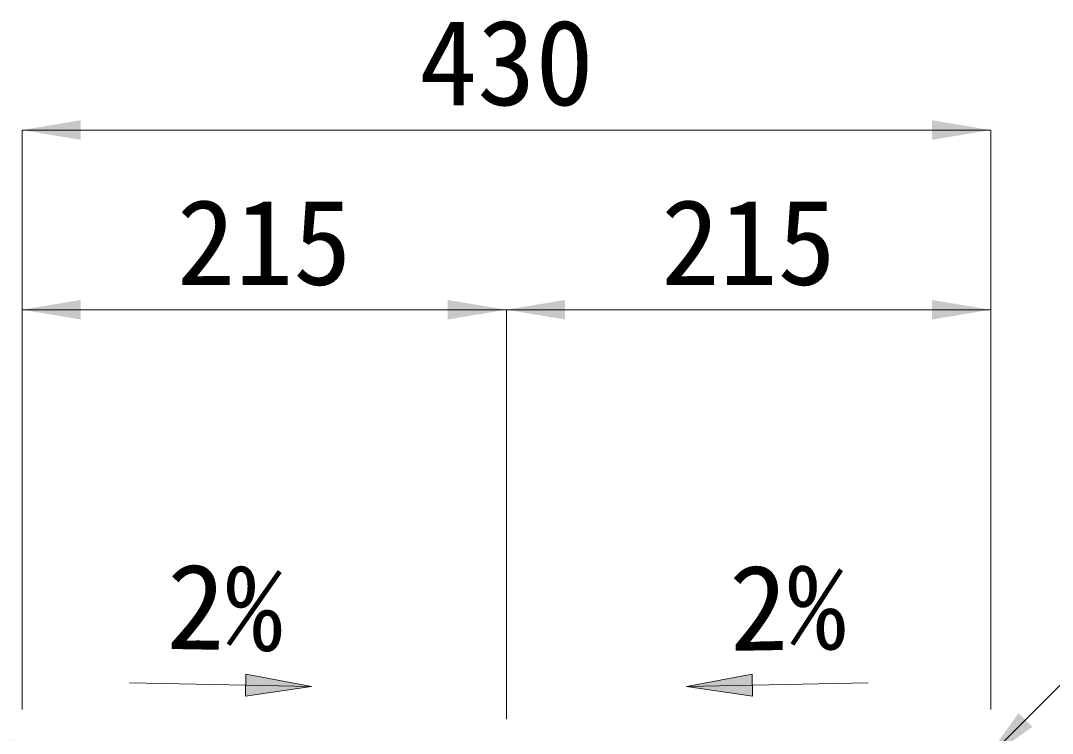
# Model space of a CAD drawing. Units: millimetres at full size, sheet at 1:40. Extents: x 69750 to 116230, y -28801 to 513.
# Drawn here: x 84366.7 to 84824.7, y -22425.7 to -22109.5 of the extents above; entities that cross this region are included whole.
import ezdxf
from ezdxf.enums import TextEntityAlignment as Align

# ---------------------------------------------------------------- set-up
doc = ezdxf.new("R2010")
doc.units = ezdxf.units.MM
doc.header["$LTSCALE"] = 40
doc.layers.add('寸法線', color=7, linetype='Continuous', lineweight=9)
doc.layers.add('引出線', color=4, linetype='Continuous', lineweight=9)
doc.styles.add('ＭＳ ゴシック', font='')
doc.styles.get('ＭＳ ゴシック').set_extended_font_data('MS Gothic')

# ---------------------------------------------------------------- blocks, each defined once
blk = doc.blocks.new('filled_arrow')
at = {"color": 0, "linetype": 'Continuous', "lineweight": -2}
blk.add_solid([(7.5, 1.25), (0, 0), (7.5, -1.25)], dxfattribs=at)

msp = doc.modelspace()

# ---------------------------------------------------------------- hatches: boundary and pattern name
at = {"layer": '引出線'}
for points in [[(84466.66, -22399.42), (84466.47, -22409.17), (84495.81, -22404.88)], [(84691.42, -22399.42), (84691.62, -22409.17), (84662.28, -22404.88)]]:
    msp.add_hatch(color=256, dxfattribs=at).paths.add_polyline_path(points)

# ---------------------------------------------------------------- linework, layer by layer
at = {"layer": '寸法線'}
for p, q in [((84367.32, -22158.06), (84797.33, -22158.06)), ((84367.32, -22415.15), (84367.32, -22158.06)), ((84797.33, -22415.15), (84797.33, -22158.06)), ((84367.33, -22237.77), (84582.33, -22237.77)), ((84367.33, -22415.15), (84367.33, -22237.77)), ((84582.33, -22419.45), (84582.33, -22237.77)), ((84582.33, -22237.77), (84797.33, -22237.77)), ((84582.33, -22419.45), (84582.33, -22237.77)), ((84797.33, -22415.15), (84797.33, -22237.77))]:
    msp.add_line(p, q, dxfattribs=at)
at = {"layer": '引出線', "lineweight": 13}
for p, q in [((84415.07, -22403.27), (84495.81, -22404.88)), ((84743.01, -22403.27), (84662.27, -22404.88))]:
    msp.add_line(p, q, dxfattribs=at)
at = {"layer": '引出線'}
msp.add_lwpolyline([(84794.33, -22438.21), (84880.57, -22351.97), (84947.68, -22351.97)], dxfattribs=at)
at = {"layer": '引出線', "lineweight": 13}
for points in [[(84466.66, -22399.42), (84466.47, -22409.17), (84495.81, -22404.88)], [(84691.42, -22399.42), (84691.62, -22409.17), (84662.28, -22404.88)]]:
    msp.add_lwpolyline(points, close=True, dxfattribs=at)

# ---------------------------------------------------------------- block references
at = {"layer": '寸法線', "xscale": 3.47, "yscale": 3.47}
for p in [(84367.32, -22158.06), (84367.33, -22237.77), (84582.33, -22237.77)]:
    msp.add_blockref('filled_arrow', p, dxfattribs=at)
at = {"layer": '寸法線', "xscale": 3.47, "yscale": 3.47, "rotation": 180}
for p in [(84797.33, -22158.06), (84582.33, -22237.77), (84797.33, -22237.77)]:
    msp.add_blockref('filled_arrow', p, dxfattribs=at)
at = {"layer": '引出線', "xscale": 3.47, "yscale": 3.47}
for p, rotation in [((84370.33, -22438.21), 135), ((84794.33, -22438.21), 45)]:
    msp.add_blockref('filled_arrow', p, dxfattribs=dict(at, rotation=rotation))

# ---------------------------------------------------------------- texts
at = {"layer": '寸法線', "style": 'ＭＳ ゴシック'}
for s, p in [('430', (84582.33, -22128.06)), ('215', (84474.83, -22207.77)), ('215', (84689.83, -22207.77))]:
    msp.add_text(s, height=37.98, dxfattribs=at).set_placement(p, align=Align.MIDDLE_CENTER)
at = {"layer": '引出線', "style": 'ＭＳ ゴシック'}
for rotation, p in [(359, (84457.45, -22369.7)), (1, (84707.2, -22369.7))]:
    msp.add_text('2%', height=37.98, rotation=rotation, dxfattribs=at).set_placement(p, align=Align.MIDDLE_CENTER)

doc.saveas('drawing.dxf')
